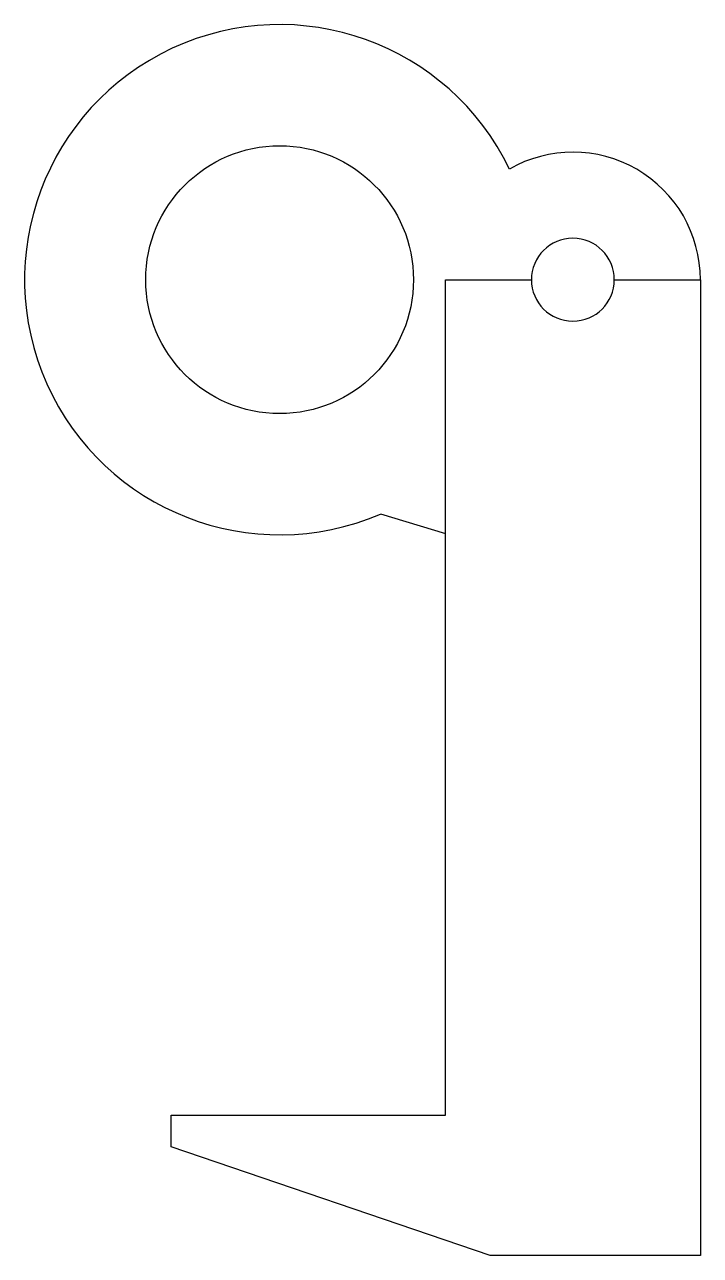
# Model space of a CAD drawing. Header units: millimetres. Extents: x 0 to 106, y 0 to 193.
import ezdxf

# ---------------------------------------------------------------- set-up
doc = ezdxf.new("R2010")
doc.units = ezdxf.units.MM

msp = doc.modelspace()

# ---------------------------------------------------------------- linework, layer by layer
for p, q in [((66, 113.2), (66, 153)), ((66, 153), (79.5, 153)), ((66, 113.2), (66, 153)), ((66, 153), (79.5, 153)), ((92.5, 153), (106, 153)), ((92.5, 153), (106, 153)), ((106, 153), (106, 0)), ((55.81, 116.26), (66, 113.2)), ((66, 22), (66, 113.2)), ((23, 17), (23, 22)), ((23, 22), (66, 22)), ((73, 0), (23, 17)), ((106, 0), (73, 0))]:
    msp.add_line(p, q)
msp.add_circle((40, 153), 21)
for centre, radius, start, end in [((40, 153), 40, 25.6987, 293.2818), ((86, 153), 20, 0, 119.8563), ((86, 153), 6.5, 0, 180), ((86, 153), 6.5, 180, 360)]:
    msp.add_arc(centre, radius, start, end)

doc.saveas('drawing.dxf')
